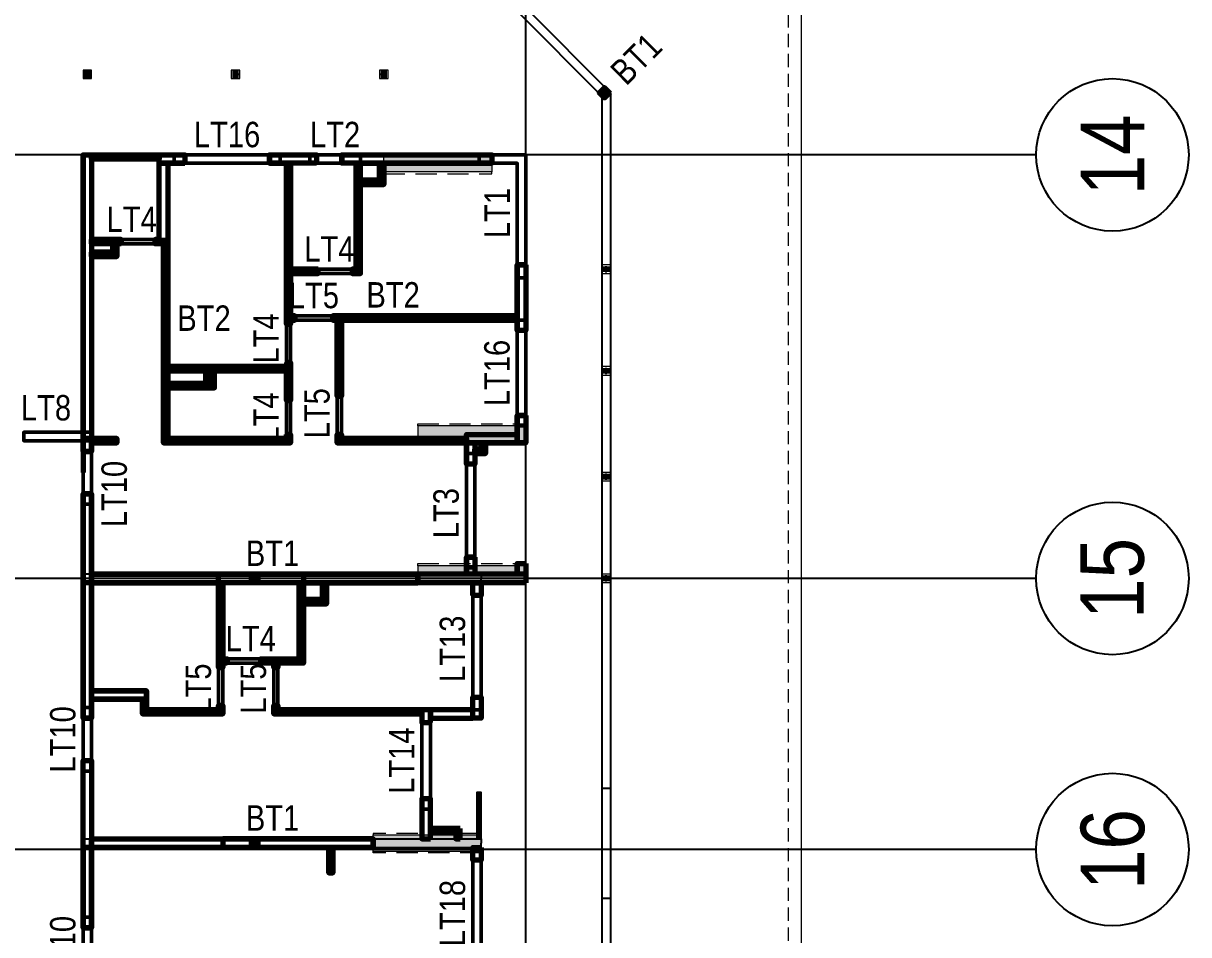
# Model space of a CAD drawing. Header units: millimetres. Extents: x -25197 to 555828, y -17247 to 174153.
# Drawn here: x 481025 to 508539, y 30440 to 51956 of the extents above; entities that cross this region are included whole.
import ezdxf
from ezdxf.enums import TextEntityAlignment as Align

# ---------------------------------------------------------------- set-up
doc = ezdxf.new("R2010")
doc.units = ezdxf.units.MM
doc.header["$LTSCALE"] = 250
for name, pattern in [('CHG_XX_Cot_Tang 1$0$CENTER', [20.2, 12.7, -2.5, 2.5, -2.5]), ('CHG_XX_Cot_Tang 1$0$CENTER2', [28.575, 19.05, -3.175, 3.175, -3.175]), ('CHG_XX_Cot_Tang 1$0$HIDDEN', [0.375, 0.25, -0.125]), ('CHG_XX_Cot_Tang 1$0$MB_Luoi truc$0$HTT Hidden 21', [3, 2, -1]), ('CHG_XX_Luoi truc$0$MB_Luoi truc$0$Center101', [13, 10, -1, 1, -1]), ('MB Can ho 1.5PN$0$HIDDEN', [0.375, 0.25, -0.125])]:
    doc.linetypes.add(name, pattern=pattern)
for name, color, linetype in [("CHG_XX_Cot_Tang 1$0$'S_Concrete_Center_1", 8, 'CHG_XX_Cot_Tang 1$0$CENTER2'), ("CHG_XX_Cot_Tang 1$0$'S_Steel_ Bold", 8, 'Continuous'), ('CHG_XX_Cot_Tang 1$0$Vach VH3', 3, 'Continuous'), ('CHG_XX_Luoi truc$0$Grid', 34, 'Continuous'), ('CHG_XX_Luoi truc$0$Grid Line', 8, 'CHG_XX_Luoi truc$0$MB_Luoi truc$0$Center101'), ('MB Can ho 1.5PN$0$Brick Wall', 4, 'Continuous'), ('MB Can ho 1PN$0$Brick Wall', 4, 'Continuous'), ('mb_unitmix twc 1-20$0$Brick Wall', 4, 'Continuous'), ('TEXT', 21, 'Continuous')]:
    doc.layers.add(name, color=color, linetype=linetype)
for name, color, linetype, lineweight in [("CHG_XX_Cot_Tang 1$0$'S_Steel_Cont_2 Normal", 2, 'Continuous', 25), ("CHG_XX_Cot_Tang 1$0$'S_Steel_Cont_2 Normal_Plate", 150, 'Continuous', 15), ('CHG_XX_Cot_Tang 1$0$Cot thep', 51, 'Continuous', 15), ('CHG_XX_Cot_Tang 1$0$Net thay Tuong', 3, 'Continuous', 20), ('CHG_XX_Cot_Tang 1$0$NS-Pier', 150, 'Continuous', 9), ('CHG_XX_Cot_Tang 1$0$NS-Pier @ 1 VP1', 150, 'Continuous', 9), ('CHG_XX_Cot_Tang 1$0$NS-Pier @ 1 VP2', 150, 'Continuous', 9), ('CHG_XX_Cot_Tang 1$0$NS-Pier @ 1 VP3', 150, 'Continuous', 9), ('CHG_XX_Cot_Tang 1$0$NS-Pier @ 1 VPModel', 150, 'Continuous', 9), ('CHG_XX_Cot_Tang 1$0$NS-Pier @ 100', 150, 'Continuous', 9), ('CHG_XX_Cot_Tang 1$0$NS-Pier @ 150', 150, 'Continuous', 9), ('CHG_XX_Cot_Tang 1$0$NS-Pier @ 200', 150, 'Continuous', 9), ('CHG_XX_Cot_Tang 1$0$NS-Pier @ 350', 150, 'Continuous', 9), ('CTHEP', 2, 'Continuous', 50), ('MB Can ho 1.5PN$0$Wall Line', 4, 'Continuous', 70), ('MB Can ho 1PN$0$Wall Line', 4, 'Continuous', 70), ('mb can ho 3pn_101m2_type 2$0$Wall Line', 4, 'Continuous', 70), ('mb tang 1 TWC$0$Wall Line', 4, 'Continuous', 70), ('mb_unitmix twc 1-20$0$Wall Line', 4, 'Continuous', 70), ('Net cat Tuong', 4, 'Continuous', 9)]:
    doc.layers.add(name, color=color, linetype=linetype, lineweight=lineweight)
doc.styles.add('CHG_XX_Luoi truc$0$MB_Luoi truc$0$Grid A-F$0$VNI-HelveCB', font='VHELVCB_0.TTF')
doc.styles.add('TTP-HelCon', font='VHELVCN_0.TTF')

# ---------------------------------------------------------------- blocks, each defined once
blk = doc.blocks.new('*U2169')
at = {"layer": 'CHG_XX_Luoi truc$0$Grid Line'}
blk.add_line((0, 0), (0, 608), dxfattribs=at)
at = {"layer": 'CHG_XX_Luoi truc$0$Grid', "lineweight": -2, "style": 'CHG_XX_Luoi truc$0$MB_Luoi truc$0$Grid A-F$0$VNI-HelveCB'}
for tag, p in [('GRIDSUB', (0, 617)), ('GRID', (0, -9))]:
    blk.add_attdef(tag, text='', height=5, dxfattribs=at).set_placement(p, align=Align.MIDDLE)
blk = doc.blocks.new('*U2171')
at = {"layer": 'CHG_XX_Luoi truc$0$Grid', "lineweight": -2}
blk.add_line((0, -3), (0, 0), dxfattribs=at)
blk.add_circle((0, -9), 6, dxfattribs=at)
at = {"layer": 'CHG_XX_Luoi truc$0$Grid Line'}
blk.add_line((0, 0), (0, 438), dxfattribs=at)
at = {"layer": 'CHG_XX_Luoi truc$0$Grid', "lineweight": -2, "style": 'CHG_XX_Luoi truc$0$MB_Luoi truc$0$Grid A-F$0$VNI-HelveCB'}
for tag, p in [('GRIDSUB', (0, 447)), ('GRID', (0, -9))]:
    blk.add_attdef(tag, text='', height=5, dxfattribs=at).set_placement(p, align=Align.MIDDLE)
blk = doc.blocks.new('CHG_XX_Luoi truc')
at = {"layer": 'CHG_XX_Luoi truc$0$Grid', "xscale": 300, "yscale": 300, "zscale": 300}
blk.add_blockref('*U2169', (99550, -12747), dxfattribs=at)
at = {"layer": 'CHG_XX_Luoi truc$0$Grid'}
ref = blk.add_blockref('*U2171', (110703, 48850), dxfattribs=dict(at, xscale=300.0000000000013, yscale=300.0000000000013, zscale=300.0000000000013, rotation=90))
ref.add_attrib('GRID', '14', dxfattribs={"lineweight": -2, "height": 1500, "rotation": 90, "style": 'CHG_XX_Luoi truc$0$MB_Luoi truc$0$Grid A-F$0$VNI-HelveCB'}).set_placement((113403, 48850), align=Align.MIDDLE)
ref = blk.add_blockref('*U2171', (110703, 38850), dxfattribs=dict(at, xscale=300.0000000000013, yscale=300.0000000000013, zscale=300.0000000000013, rotation=90))
ref.add_attrib('GRID', '15', dxfattribs={"lineweight": -2, "height": 1500, "rotation": 90, "style": 'CHG_XX_Luoi truc$0$MB_Luoi truc$0$Grid A-F$0$VNI-HelveCB'}).set_placement((113403, 38850), align=Align.MIDDLE)
ref = blk.add_blockref('*U2171', (110703, 32450), dxfattribs=dict(at, xscale=300.0000000000013, yscale=300.0000000000013, zscale=300.0000000000013, rotation=90))
ref.add_attrib('GRID', '16', dxfattribs={"lineweight": -2, "height": 1500, "rotation": 90, "style": 'CHG_XX_Luoi truc$0$MB_Luoi truc$0$Grid A-F$0$VNI-HelveCB'}).set_placement((113403, 32450), align=Align.MIDDLE)
blk = doc.blocks.new('*U2323')
at = {"layer": 'CHG_XX_Cot_Tang 1$0$NS-Pier @ 1 VP1'}
h = blk.add_hatch(color=256, dxfattribs=at)
h.dxf.hatch_style = 1
h.paths.add_polyline_path([(400, 0), (0, 0), (0, -2550), (400, -2550)])
at = {"layer": 'CHG_XX_Cot_Tang 1$0$NS-Pier @ 1 VP2'}
h = blk.add_hatch(color=256, dxfattribs=at)
h.dxf.hatch_style = 1
h.paths.add_polyline_path([(400, 0), (0, 0), (0, -2550), (400, -2550)])
at = {"layer": 'CHG_XX_Cot_Tang 1$0$NS-Pier @ 1 VP3'}
h = blk.add_hatch(color=256, dxfattribs=at)
h.dxf.hatch_style = 1
h.paths.add_polyline_path([(400, 0), (0, 0), (0, -2550), (400, -2550)])
at = {"layer": 'CHG_XX_Cot_Tang 1$0$NS-Pier @ 1 VPModel'}
h = blk.add_hatch(color=256, dxfattribs=at)
h.dxf.hatch_style = 1
h.paths.add_polyline_path([(400, 0), (0, 0), (0, -2550), (400, -2550)])
at = {"layer": 'CHG_XX_Cot_Tang 1$0$NS-Pier @ 100'}
h = blk.add_hatch(color=256, dxfattribs=at)
h.dxf.hatch_style = 1
h.paths.add_polyline_path([(400, 0), (0, 0), (0, -2550), (400, -2550)])
at = {"layer": 'CHG_XX_Cot_Tang 1$0$NS-Pier @ 150'}
h = blk.add_hatch(color=256, dxfattribs=at)
h.dxf.hatch_style = 1
h.paths.add_polyline_path([(400, 0), (0, 0), (0, -2550), (400, -2550)])
at = {"layer": 'CHG_XX_Cot_Tang 1$0$NS-Pier @ 200'}
h = blk.add_hatch(color=256, dxfattribs=at)
h.dxf.hatch_style = 1
h.paths.add_polyline_path([(400, 0), (0, 0), (0, -2550), (400, -2550)])
at = {"layer": 'CHG_XX_Cot_Tang 1$0$NS-Pier @ 350'}
h = blk.add_hatch(color=256, dxfattribs=at)
h.dxf.hatch_style = 1
h.paths.add_polyline_path([(400, 0), (0, 0), (0, -2550), (400, -2550)])
blk = doc.blocks.new('CHG_XX_Cot_Tang 1$0$Block A_C450x2250')
at = {"layer": 'CHG_XX_Cot_Tang 1$0$NS-Pier', "color": 9, "linetype": 'CHG_XX_Cot_Tang 1$0$MB_Luoi truc$0$HTT Hidden 21'}
blk.add_lwpolyline([(0, 0), (-50, 0), (-50, -2550), (0, -2550)], dxfattribs=at)
at = {"layer": 'CHG_XX_Cot_Tang 1$0$NS-Pier'}
blk.add_lwpolyline([(400, -2550), (0, -2550), (0, 0), (400, 0)], close=True, dxfattribs=at)
blk.add_blockref('*U2323', (0, 0), dxfattribs=at)
blk = doc.blocks.new('*U2301')
at = {"layer": "CHG_XX_Cot_Tang 1$0$'S_Steel_ Bold", "linetype": 'CHG_XX_Cot_Tang 1$0$CENTER', "ltscale": 0.05}
for p, q in [((-13, 0), (13, 0)), ((0, 13), (0, -13))]:
    blk.add_line(p, q, dxfattribs=at)
at = {"layer": "CHG_XX_Cot_Tang 1$0$'S_Steel_ Bold", "color": 1}
blk.add_circle((0, 0), 7, dxfattribs=at)
blk = doc.blocks.new('CHG_XX_Cot_Tang 1$0$A$C42BB3C5E')
at = {"color": 8, "linetype": 'CHG_XX_Cot_Tang 1$0$MB_Luoi truc$0$HTT Hidden 21'}
blk.add_lwpolyline([(-75, -113), (125, -113), (125, 87), (-75, 87)], close=True, dxfattribs=at)
at = {"layer": "CHG_XX_Cot_Tang 1$0$'S_Concrete_Center_1"}
for p, q in [((25, 63), (25, -88)), ((125, -13), (-83, -13))]:
    blk.add_line(p, q, dxfattribs=at)
at = {"layer": "CHG_XX_Cot_Tang 1$0$'S_Steel_Cont_2 Normal"}
blk.add_lwpolyline([(-37, -15, 0.414214), (-43, -21), (-43, -50), (-50, -50), (-50, 25), (-43, 25), (-43, -4, 0.414214), (-37, -10), (87, -10, 0.414214), (93, -4), (93, 25), (100, 25), (100, -50), (93, -50), (93, -21, 0.414214), (87, -15)], format="xyb", close=True, dxfattribs=at)
at = {"layer": "CHG_XX_Cot_Tang 1$0$'S_Steel_Cont_2 Normal_Plate"}
blk.add_lwpolyline([(115, 45), (115, -70), (-65, -70), (-65, 45)], close=True, dxfattribs=at)
at = {"layer": "CHG_XX_Cot_Tang 1$0$'S_Steel_ Bold"}
for p in [(-10, 20), (60, 20)]:
    blk.add_blockref('*U2301', p, dxfattribs=at)
at = {"layer": "CHG_XX_Cot_Tang 1$0$'S_Steel_ Bold", "xscale": -1, "rotation": 180}
for p in [(-10, -45), (60, -45)]:
    blk.add_blockref('*U2301', p, dxfattribs=at)
blk = doc.blocks.new('CHG_XX_Cot_Tang 1$0$net pergola')
at = {"layer": 'CHG_XX_Cot_Tang 1$0$Net thay Tuong'}
for p, rotation in [((54795, -725), 270), ((58294, -725), 270), ((61794, -725), 270), ((67057, -5362), 180), ((67057, -7762), 180), ((67057, -10262), 180), ((67057, -12662), 180)]:
    blk.add_blockref('CHG_XX_Cot_Tang 1$0$A$C42BB3C5E', p, dxfattribs=dict(at, rotation=rotation))
blk = doc.blocks.new('*U2324')
at = {"layer": 'CHG_XX_Cot_Tang 1$0$NS-Pier @ 1 VP1'}
h = blk.add_hatch(color=256, dxfattribs=at)
h.dxf.hatch_style = 1
h.paths.add_polyline_path([(200, 0), (-200, 0), (-200, -2550), (200, -2550)])
at = {"layer": 'CHG_XX_Cot_Tang 1$0$NS-Pier @ 1 VP2'}
h = blk.add_hatch(color=256, dxfattribs=at)
h.dxf.hatch_style = 1
h.paths.add_polyline_path([(200, 0), (-200, 0), (-200, -2550), (200, -2550)])
at = {"layer": 'CHG_XX_Cot_Tang 1$0$NS-Pier @ 1 VP3'}
h = blk.add_hatch(color=256, dxfattribs=at)
h.dxf.hatch_style = 1
h.paths.add_polyline_path([(200, 0), (-200, 0), (-200, -2550), (200, -2550)])
at = {"layer": 'CHG_XX_Cot_Tang 1$0$NS-Pier @ 1 VPModel'}
h = blk.add_hatch(color=256, dxfattribs=at)
h.dxf.hatch_style = 1
h.paths.add_polyline_path([(200, 0), (-200, 0), (-200, -2550), (200, -2550)])
at = {"layer": 'CHG_XX_Cot_Tang 1$0$NS-Pier @ 100'}
h = blk.add_hatch(color=256, dxfattribs=at)
h.dxf.hatch_style = 1
h.paths.add_polyline_path([(200, 0), (-200, 0), (-200, -2550), (200, -2550)])
at = {"layer": 'CHG_XX_Cot_Tang 1$0$NS-Pier @ 150'}
h = blk.add_hatch(color=256, dxfattribs=at)
h.dxf.hatch_style = 1
h.paths.add_polyline_path([(200, 0), (-200, 0), (-200, -2550), (200, -2550)])
at = {"layer": 'CHG_XX_Cot_Tang 1$0$NS-Pier @ 200'}
h = blk.add_hatch(color=256, dxfattribs=at)
h.dxf.hatch_style = 1
h.paths.add_polyline_path([(200, 0), (-200, 0), (-200, -2550), (200, -2550)])
at = {"layer": 'CHG_XX_Cot_Tang 1$0$NS-Pier @ 350'}
h = blk.add_hatch(color=256, dxfattribs=at)
h.dxf.hatch_style = 1
h.paths.add_polyline_path([(200, 0), (-200, 0), (-200, -2550), (200, -2550)])
blk = doc.blocks.new('CHG_XX_Cot_Tang 1$0$400x2250_cen')
at = {"layer": 'CHG_XX_Cot_Tang 1$0$NS-Pier', "color": 9, "linetype": 'CHG_XX_Cot_Tang 1$0$MB_Luoi truc$0$HTT Hidden 21'}
for points in [[(-200, 0), (-225, 0), (-225, -2550), (-200, -2550)], [(200, 0), (225, 0), (225, -2550), (200, -2550)]]:
    blk.add_lwpolyline(points, dxfattribs=at)
at = {"layer": 'CHG_XX_Cot_Tang 1$0$NS-Pier'}
blk.add_lwpolyline([(200, -2550), (-200, -2550), (-200, 0), (200, 0)], close=True, dxfattribs=at)
blk.add_blockref('*U2324', (0, 0), dxfattribs=at)
blk = doc.blocks.new('CHG_XX_Cot_Tang 1')
at = {"layer": 'CHG_XX_Cot_Tang 1$0$NS-Pier', "linetype": 'Continuous', "ltscale": 5}
blk.add_lwpolyline([(-300, 85450), (-10900, 85450), (-10900, 163400), (99639.2, 163400), (106050, 158254.3), (106050, -6022), (103575.5, -9000), (32350, -9000), (32350, 84050), (-300, 84050)], close=True, dxfattribs=at)
at = {"layer": 'CHG_XX_Cot_Tang 1$0$NS-Pier', "linetype": 'CHG_XX_Cot_Tang 1$0$HIDDEN', "ltscale": 5}
blk.add_lwpolyline([(32650, 84350), (0, 84350), (0, 85750), (-10600, 85750), (-10600, 163100), (99533.7, 163100), (105750, 158110.4), (105750, -5913.6), (103434.7, -8700), (32650, -8700), (32650, 84350), (32650, -8700), (103404.7, -8700)], dxfattribs=at)
at = {"layer": 'CHG_XX_Cot_Tang 1$0$Vach VH3'}
for p, q in [((99550, 52323.2), (101550, 50315.8)), ((99350, 52240.6), (101350, 50233.2)), ((101350, 50233.2), (101350, -1800)), ((101550, 50315.8), (101550, -2000)), ((101350, 33900), (101550, 33900)), ((101350, 31300), (101550, 31300))]:
    blk.add_line(p, q, dxfattribs=at)
at = {"layer": 'CHG_XX_Cot_Tang 1$0$Cot thep'}
blk.add_blockref('CHG_XX_Cot_Tang 1$0$net pergola', (34418.2, 51500), dxfattribs=at)
at = {"layer": 'CHG_XX_Cot_Tang 1$0$NS-Pier'}
blk.add_blockref('CHG_XX_Luoi truc', (0, 0), dxfattribs=at)
at = {"layer": 'CHG_XX_Cot_Tang 1$0$NS-Pier', "rotation": 90.00000000000001}
blk.add_blockref('CHG_XX_Cot_Tang 1$0$Block A_C450x2250', (96200, 48450), dxfattribs=at)
at = {"layer": 'CHG_XX_Cot_Tang 1$0$NS-Pier', "xscale": -1, "rotation": 90}
for p in [(97000, 42450), (97000, 39150)]:
    blk.add_blockref('CHG_XX_Cot_Tang 1$0$Block A_C450x2250', p, dxfattribs=at)
at = {"layer": 'CHG_XX_Cot_Tang 1$0$NS-Pier', "color": 8, "linetype": 'CHG_XX_Cot_Tang 1$0$MB_Luoi truc$0$HTT Hidden 21', "rotation": 270}
blk.add_blockref('CHG_XX_Cot_Tang 1$0$400x2250_cen', (98500, 32600), dxfattribs=at)
blk = doc.blocks.new('*U1855')
at = {"layer": 'MB Can ho 1PN$0$Wall Line'}
blk.add_lwpolyline([(300, 0), (0, 0), (0, -200), (300, -200)], close=True, dxfattribs=at)
blk = doc.blocks.new('*U1852')
at = {"layer": 'MB Can ho 1PN$0$Wall Line'}
blk.add_lwpolyline([(-600, 0), (0, 0), (0, 100), (-600, 100)], close=True, dxfattribs=at)
blk = doc.blocks.new('*U1927')
at = {"color": 9}
blk.add_lwpolyline([(0, 50), (1100, 50), (1100, -50), (0, -50)], close=True, dxfattribs=at)
blk.add_lwpolyline([(0, 50), (1100, 50), (1100, -30), (0, -30)], close=True)
at = {"color": 151}
blk.add_lwpolyline([(1100, 10), (0, 10), (0, 50), (1100, 50)], close=True, dxfattribs=at)
at = {"color": 2}
for points in [[(0, 10), (40, 10), (40, -30), (0, -30)], [(1060, 10), (1100, 10), (1100, -30), (1060, -30)]]:
    blk.add_lwpolyline(points, close=True, dxfattribs=at)
at = {"color": 250, "linetype": 'MB Can ho 1.5PN$0$HIDDEN'}
for points in [[(0, 10), (40, -30)], [(0, -30), (40, 10)], [(1060, 10), (1100, -30)], [(1060, -30), (1100, 10)]]:
    blk.add_lwpolyline(points, dxfattribs=at)
blk = doc.blocks.new('*U1871')
at = {"layer": 'MB Can ho 1.5PN$0$Wall Line'}
blk.add_lwpolyline([(0, 500), (0, 0), (100, 0), (100, 500)], close=True, dxfattribs=at)
blk = doc.blocks.new('*U1870')
at = {"layer": 'MB Can ho 1.5PN$0$Wall Line'}
blk.add_lwpolyline([(450, 0), (0, 0), (0, -100), (450, -100)], close=True, dxfattribs=at)
blk = doc.blocks.new('*U1868')
at = {"layer": 'MB Can ho 1.5PN$0$Wall Line'}
blk.add_lwpolyline([(0, 2000), (0, 0), (100, 0), (100, 2000)], close=True, dxfattribs=at)
blk = doc.blocks.new('*U1864')
at = {"layer": 'MB Can ho 1.5PN$0$Wall Line'}
blk.add_lwpolyline([(0, 200), (0, 0), (100, 0), (100, 200)], close=True, dxfattribs=at)
blk = doc.blocks.new('*U1865')
at = {"layer": 'MB Can ho 1.5PN$0$Wall Line'}
blk.add_lwpolyline([(0, 1900), (0, 0), (100, 0), (100, 1900)], close=True, dxfattribs=at)
blk = doc.blocks.new('*U1863')
at = {"layer": 'MB Can ho 1.5PN$0$Wall Line'}
blk.add_lwpolyline([(0, 100), (0, 0), (100, 0), (100, 100)], close=True, dxfattribs=at)
blk = doc.blocks.new('*U1869')
at = {"layer": 'MB Can ho 1.5PN$0$Wall Line'}
blk.add_lwpolyline([(0, 300), (0, 0), (200, 0), (200, 300)], close=True, dxfattribs=at)
blk = doc.blocks.new('*U1557')
at = {"layer": 'MB Can ho 1.5PN$0$Wall Line'}
blk.add_lwpolyline([(0, 500), (0, 0), (200, 0), (200, 500)], close=True, dxfattribs=at)
blk = doc.blocks.new('*U1858')
at = {"layer": 'MB Can ho 1.5PN$0$Wall Line'}
blk.add_lwpolyline([(1700, 0), (0, 0), (0, -100), (1700, -100)], close=True, dxfattribs=at)
blk = doc.blocks.new('*U1859')
at = {"layer": 'MB Can ho 1.5PN$0$Wall Line'}
blk.add_lwpolyline([(0, 350), (0, 0), (100, 0), (100, 350)], close=True, dxfattribs=at)
blk = doc.blocks.new('*U1860')
at = {"layer": 'MB Can ho 1.5PN$0$Wall Line'}
blk.add_lwpolyline([(1300, 0), (0, 0), (0, -200), (1300, -200)], close=True, dxfattribs=at)
blk = doc.blocks.new('*U1867')
at = {"layer": 'MB Can ho 1.5PN$0$Wall Line'}
blk.add_lwpolyline([(100, 0), (0, 0), (0, -100), (100, -100)], close=True, dxfattribs=at)
blk = doc.blocks.new('*U1866')
at = {"layer": 'MB Can ho 1.5PN$0$Wall Line'}
blk.add_lwpolyline([(900, 0), (0, 0), (0, -100), (900, -100)], close=True, dxfattribs=at)
blk = doc.blocks.new('*U1857')
at = {"layer": 'MB Can ho 1.5PN$0$Wall Line'}
blk.add_lwpolyline([(3400, 0), (0, 0), (0, -100), (3400, -100)], close=True, dxfattribs=at)
blk = doc.blocks.new('*U1861')
at = {"layer": 'MB Can ho 1.5PN$0$Wall Line'}
blk.add_lwpolyline([(0, 150), (0, 0), (100, 0), (100, 150)], close=True, dxfattribs=at)
blk = doc.blocks.new('*U1862')
at = {"layer": 'MB Can ho 1.5PN$0$Wall Line'}
blk.add_lwpolyline([(700, 0), (0, 0), (0, -100), (700, -100)], close=True, dxfattribs=at)
blk = doc.blocks.new('*U1556')
at = {"layer": 'MB Can ho 1.5PN$0$Wall Line'}
blk.add_lwpolyline([(1000, 0), (0, 0), (0, -200), (1000, -200)], close=True, dxfattribs=at)
blk = doc.blocks.new('*U1558')
at = {"layer": 'MB Can ho 1.5PN$0$Wall Line'}
blk.add_lwpolyline([(0, 950), (0, 0), (200, 0), (200, 950)], close=True, dxfattribs=at)
blk = doc.blocks.new('*U1523')
at = {"color": 9}
blk.add_lwpolyline([(0, 50), (1600, 50), (1600, -50), (0, -50)], close=True, dxfattribs=at)
blk.add_lwpolyline([(0, 50), (1600, 50), (1600, -30), (0, -30)], close=True)
blk = doc.blocks.new('*U1726')
at = {"layer": 'mb can ho 3pn_101m2_type 2$0$Wall Line'}
blk.add_lwpolyline([(-600, 0), (0, 0), (0, 100), (-600, 100)], close=True, dxfattribs=at)
blk = doc.blocks.new('*U1727')
at = {"layer": 'mb can ho 3pn_101m2_type 2$0$Wall Line'}
blk.add_lwpolyline([(-500, 0), (0, 0), (0, 100), (-500, 100)], close=True, dxfattribs=at)
blk = doc.blocks.new('*U1740')
at = {"layer": 'mb can ho 3pn_101m2_type 2$0$Wall Line'}
blk.add_lwpolyline([(-700, 0), (0, 0), (0, 100), (-700, 100)], close=True, dxfattribs=at)
blk = doc.blocks.new('*U1717')
at = {"layer": 'mb can ho 3pn_101m2_type 2$0$Wall Line'}
blk.add_lwpolyline([(-100, 0), (0, 0), (0, 100), (-100, 100)], close=True, dxfattribs=at)
blk = doc.blocks.new('*U1735')
at = {"layer": 'mb can ho 3pn_101m2_type 2$0$Wall Line'}
blk.add_lwpolyline([(-3050, 0), (0, 0), (0, 100), (-3050, 100)], close=True, dxfattribs=at)
blk = doc.blocks.new('*U1734')
at = {"layer": 'mb can ho 3pn_101m2_type 2$0$Wall Line'}
blk.add_lwpolyline([(-4350, 0), (0, 0), (0, 100), (-4350, 100)], close=True, dxfattribs=at)
blk = doc.blocks.new('*U1719')
at = {"layer": 'mb can ho 3pn_101m2_type 2$0$Wall Line'}
blk.add_lwpolyline([(-450, 0), (0, 0), (0, 100), (-450, 100)], close=True, dxfattribs=at)
blk = doc.blocks.new('*U1739')
at = {"layer": 'mb can ho 3pn_101m2_type 2$0$Wall Line'}
blk.add_lwpolyline([(-600, 0), (0, 0), (0, 200), (-600, 200)], close=True, dxfattribs=at)
blk = doc.blocks.new('*U1939')
at = {"layer": 'mb can ho 3pn_101m2_type 2$0$Wall Line'}
blk.add_lwpolyline([(-1110, 0), (0, 0), (0, 200), (-1110, 200)], close=True, dxfattribs=at)
blk = doc.blocks.new('*U1940')
at = {"layer": 'mb can ho 3pn_101m2_type 2$0$Wall Line'}
blk.add_lwpolyline([(-3540, 0), (0, 0), (0, 200), (-3540, 200)], close=True, dxfattribs=at)
blk = doc.blocks.new('*U1722')
at = {"layer": 'mb can ho 3pn_101m2_type 2$0$Wall Line'}
blk.add_lwpolyline([(-1200, 0), (0, 0), (0, 200), (-1200, 200)], close=True, dxfattribs=at)
blk = doc.blocks.new('*U1723')
at = {"layer": 'mb can ho 3pn_101m2_type 2$0$Wall Line'}
blk.add_lwpolyline([(0, 1900), (0, 0), (200, 0), (200, 1900)], close=True, dxfattribs=at)
blk = doc.blocks.new('*U1724')
at = {"layer": 'mb can ho 3pn_101m2_type 2$0$Wall Line'}
blk.add_lwpolyline([(0, 1550), (0, 0), (200, 0), (200, 1550)], close=True, dxfattribs=at)
blk = doc.blocks.new('*U1725')
at = {"layer": 'mb can ho 3pn_101m2_type 2$0$Wall Line'}
blk.add_lwpolyline([(0, 650), (0, 0), (200, 0), (200, 650)], close=True, dxfattribs=at)
blk = doc.blocks.new('*U1736')
at = {"layer": 'mb can ho 3pn_101m2_type 2$0$Wall Line'}
blk.add_lwpolyline([(0, 250), (0, 0), (200, 0), (200, 250)], close=True, dxfattribs=at)
blk = doc.blocks.new('*U1737')
at = {"layer": 'mb can ho 3pn_101m2_type 2$0$Wall Line'}
blk.add_lwpolyline([(0, 400), (0, 0), (200, 0), (200, 400)], close=True, dxfattribs=at)
blk = doc.blocks.new('*U1738')
at = {"layer": 'mb can ho 3pn_101m2_type 2$0$Wall Line'}
blk.add_lwpolyline([(0, 500), (0, 0), (200, 0), (200, 500)], close=True, dxfattribs=at)
blk = doc.blocks.new('*U1728')
at = {"layer": 'mb can ho 3pn_101m2_type 2$0$Wall Line'}
blk.add_lwpolyline([(0, 300), (0, 0), (100, 0), (100, 300)], close=True, dxfattribs=at)
blk = doc.blocks.new('*U1948')
at = {"layer": 'mb can ho 3pn_101m2_type 2$0$Wall Line'}
blk.add_lwpolyline([(0, 2900), (0, 0), (100, 0), (100, 2900)], close=True, dxfattribs=at)
blk = doc.blocks.new('*U1716')
at = {"layer": 'mb can ho 3pn_101m2_type 2$0$Wall Line'}
blk.add_lwpolyline([(0, 3800), (0, 0), (100, 0), (100, 3800)], close=True, dxfattribs=at)
blk = doc.blocks.new('*U1732')
at = {"layer": 'mb can ho 3pn_101m2_type 2$0$Wall Line'}
blk.add_lwpolyline([(0, 1800), (0, 0), (100, 0), (100, 1800)], close=True, dxfattribs=at)
blk = doc.blocks.new('*U1733')
at = {"layer": 'mb can ho 3pn_101m2_type 2$0$Wall Line'}
blk.add_lwpolyline([(0, 100), (0, 0), (100, 0), (100, 100)], close=True, dxfattribs=at)
blk = doc.blocks.new('*U1720')
at = {"layer": 'mb can ho 3pn_101m2_type 2$0$Wall Line'}
blk.add_lwpolyline([(0, 500), (0, 0), (100, 0), (100, 500)], close=True, dxfattribs=at)
blk = doc.blocks.new('*U1729')
at = {"layer": 'mb can ho 3pn_101m2_type 2$0$Wall Line'}
blk.add_lwpolyline([(0, 4700), (0, 0), (100, 0), (100, 4700)], close=True, dxfattribs=at)
blk = doc.blocks.new('*U1730')
at = {"layer": 'mb can ho 3pn_101m2_type 2$0$Wall Line'}
blk.add_lwpolyline([(-2800, 0), (0, 0), (0, 100), (-2800, 100)], close=True, dxfattribs=at)
blk = doc.blocks.new('*U1952')
at = {"layer": 'mb can ho 3pn_101m2_type 2$0$Wall Line'}
blk.add_lwpolyline([(-1000, 0), (0, 0), (0, 100), (-1000, 100)], close=True, dxfattribs=at)
blk = doc.blocks.new('*U1731')
at = {"layer": 'mb can ho 3pn_101m2_type 2$0$Wall Line'}
blk.add_lwpolyline([(0, 400), (0, 0), (100, 0), (100, 400)], close=True, dxfattribs=at)
blk = doc.blocks.new('*U1714')
at = {"layer": 'mb can ho 3pn_101m2_type 2$0$Wall Line'}
blk.add_lwpolyline([(0, 200), (0, 0), (100, 0), (100, 200)], close=True, dxfattribs=at)
blk = doc.blocks.new('*U1715')
at = {"layer": 'mb can ho 3pn_101m2_type 2$0$Wall Line'}
blk.add_lwpolyline([(0, 900), (0, 0), (100, 0), (100, 900)], close=True, dxfattribs=at)
blk = doc.blocks.new('*U1951')
at = {"layer": 'mb can ho 3pn_101m2_type 2$0$Wall Line'}
blk.add_lwpolyline([(0, 1200), (0, 0), (100, 0), (100, 1200)], close=True, dxfattribs=at)
blk = doc.blocks.new('*U1718')
at = {"layer": 'mb can ho 3pn_101m2_type 2$0$Wall Line'}
blk.add_lwpolyline([(-650, 0), (0, 0), (0, 100), (-650, 100)], close=True, dxfattribs=at)
blk = doc.blocks.new('*U1721')
at = {"layer": 'mb can ho 3pn_101m2_type 2$0$Wall Line'}
blk.add_lwpolyline([(0, 2600), (0, 0), (100, 0), (100, 2600)], close=True, dxfattribs=at)
blk = doc.blocks.new('*U1741')
at = {"layer": 'mb can ho 3pn_101m2_type 2$0$Wall Line'}
blk.add_lwpolyline([(-150, 0), (0, 0), (0, 100), (-150, 100)], close=True, dxfattribs=at)
blk = doc.blocks.new('*U1742')
at = {"layer": 'mb can ho 3pn_101m2_type 2$0$Wall Line'}
blk.add_lwpolyline([(0, -250), (0, 0), (-100, 0), (-100, -250)], close=True, dxfattribs=at)
blk = doc.blocks.new('*U1743')
at = {"layer": 'mb can ho 3pn_101m2_type 2$0$Wall Line'}
blk.add_lwpolyline([(0, 250), (0, 0), (100, 0), (100, 250)], close=True, dxfattribs=at)
blk = doc.blocks.new('*U1659')
at = {"layer": 'mb_unitmix twc 1-20$0$Wall Line'}
blk.add_lwpolyline([(-7000, 0), (0, 0), (0, 200), (-7000, 200)], close=True, dxfattribs=at)
blk = doc.blocks.new('*U1660')
at = {"layer": 'mb_unitmix twc 1-20$0$Wall Line'}
blk.add_lwpolyline([(-5300, 0), (0, 0), (0, 200), (-5300, 200)], close=True, dxfattribs=at)
blk = doc.blocks.new('*U1671')
at = {"layer": 'mb_unitmix twc 1-20$0$Wall Line'}
blk.add_lwpolyline([(-3950, 0), (0, 0), (0, 200), (-3950, 200)], close=True, dxfattribs=at)
blk = doc.blocks.new('*U1667')
at = {"layer": 'mb_unitmix twc 1-20$0$Wall Line'}
blk.add_lwpolyline([(0, -7700), (0, 0), (-200, 0), (-200, -7700)], close=True, dxfattribs=at)
blk = doc.blocks.new('*U1668')
at = {"layer": 'mb_unitmix twc 1-20$0$Wall Line'}
blk.add_lwpolyline([(0, -6650), (0, 0), (-200, 0), (-200, -6650)], close=True, dxfattribs=at)
blk = doc.blocks.new('*U2028')
at = {"layer": 'mb_unitmix twc 1-20$0$Wall Line'}
blk.add_lwpolyline([(-300, 0), (0, 0), (0, 200), (-300, 200)], close=True, dxfattribs=at)
blk = doc.blocks.new('*U2029')
at = {"layer": 'mb_unitmix twc 1-20$0$Wall Line'}
blk.add_lwpolyline([(0, -2700), (0, 0), (-200, 0), (-200, -2700)], close=True, dxfattribs=at)
blk = doc.blocks.new('*U2030')
at = {"layer": 'mb_unitmix twc 1-20$0$Wall Line'}
blk.add_lwpolyline([(0, -3000), (0, 0), (-200, 0), (-200, -3000)], close=True, dxfattribs=at)
blk = doc.blocks.new('*U1675')
at = {"layer": 'mb_unitmix twc 1-20$0$Wall Line'}
blk.add_lwpolyline([(-1900, 0), (0, 0), (0, 200), (-1900, 200)], close=True, dxfattribs=at)
blk = doc.blocks.new('*U2031')
at = {"layer": 'mb_unitmix twc 1-20$0$Wall Line'}
blk.add_lwpolyline([(0, -3550), (0, 0), (-200, 0), (-200, -3550)], close=True, dxfattribs=at)

msp = doc.modelspace()

# ---------------------------------------------------------------- linework, layer by layer
at = {"layer": 'CTHEP'}
for points in [[(494886.05606, 50315.80818), (494744.3733, 50174.64871), (494603.21383, 50316.33147), (494744.89659, 50457.49094)], [(487086.05606, 48649.99999), (484586.05606, 48649.99999), (484586.05606, 48849.99999), (487086.05606, 48849.99999)], [(488986.05608, 48650), (487786.05606, 48650), (487786.05606, 48850), (488986.05608, 48850)], [(484436.05604, 46750), (483136.05606, 46750), (483136.05606, 46850), (484436.05604, 46850)], [(488986.05606, 46049.99999), (487686.05608, 46049.99999), (487686.05608, 46149.99999), (488986.05606, 46149.99999)], [(487336.05606, 45049.99999), (487336.05606, 43750.00001), (487236.05606, 43750.00001), (487236.05606, 45049.99999)], [(488636.05606, 44949.99999), (487236.05608, 44949.99999), (487236.05608, 45049.99999), (488636.05606, 45049.99999)], [(490386.05606, 44950), (490186.05606, 44950), (490186.05606, 45050), (490386.05606, 45050)], [(492686.05606, 44950), (492886.05606, 44950), (492886.05606, 42450), (492686.05606, 42450)], [(484336.05606, 44300), (484436.05606, 44300), (484436.05606, 44500), (484336.05606, 44500)], [(487336.05606, 43349.99999), (487336.05606, 42050.00001), (487236.05606, 42050.00001), (487236.05606, 43349.99999)], [(488536.05606, 43449.99999), (488536.05606, 42050.00001), (488436.05606, 42050.00001), (488436.05606, 43449.99999)], [(482636.05606, 42300), (482636.05606, 42100), (481036.05606, 42100), (481036.05606, 42300)], [(482436.05606, 40599.99999), (482636.05606, 40599.99999), (482636.05606, 42099.99999), (482436.05606, 42099.99999)], [(491686.05606, 39099.99999), (491486.05606, 39099.99999), (491486.05606, 41800), (491686.05606, 41800)], [(486386.05606, 38749.99999), (486586.05606, 38749.99999), (486586.05606, 38949.99999), (486386.05606, 38949.99999)], [(491836.05605, 35749.99997), (491636.05605, 35749.99997), (491636.05602, 38749.99999), (491836.05602, 38749.99999)], [(486936.05604, 36849.99998), (485636.05606, 36849.99998), (485636.05606, 36949.99998), (486936.05604, 36949.99998)], [(485736.05606, 36949.99998), (485736.05606, 35650), (485636.05606, 35650), (485636.05606, 36949.99998)], [(487036.05605, 36949.99998), (487036.05605, 35650), (486936.05605, 35650), (486936.05605, 36949.99998)], [(482436.05606, 34299.99999), (482636.05606, 34299.99999), (482636.05606, 35799.99999), (482436.05606, 35799.99999)], [(490436.05607, 33399.99997), (490436.05607, 35749.99997), (490636.05609, 35749.99997), (490636.05609, 33399.99997)], [(486386.05606, 32500), (486586.05606, 32500), (486586.05606, 32700), (486386.05606, 32700)], [(482436.05606, 29350.00001), (482636.05606, 29350.00001), (482636.05606, 30850.00001), (482436.05606, 30850.00001)]]:
    msp.add_lwpolyline(points, close=True, dxfattribs=at)
msp.add_lwpolyline([(491786.05606, 48649.99999), (491786.05606, 48850), (492886.05606, 48849.99999), (492886.05606, 45949.99999), (492686.05603, 45949.99999), (492686.05603, 48649.99999), (491786.05606, 48649.99999)], dxfattribs=at)
at = {"layer": 'CTHEP', "elevation": 0.04943}
msp.add_lwpolyline([(491836.05606, 29499.99999), (491636.05606, 29499.99999), (491636.05606, 32399.99999), (491836.05606, 32399.99999)], close=True, dxfattribs=at)
at = {"layer": 'CTHEP'}
for points in [[(494744.89659, 50457.49094), (494603.21383, 50316.33147), (494886.05606, 50315.80818), (494744.3733, 50174.64871)], [(490386.05606, 45050), (490186.05606, 45050), (490386.05606, 44950), (490186.05606, 44950)], [(484336.05606, 44500), (484436.05606, 44500), (484336.05606, 44300), (484436.05606, 44300)], [(486386.05606, 38949.99999), (486586.05606, 38949.99999), (486386.05606, 38749.99999), (486586.05606, 38749.99999)], [(486386.05606, 32700), (486586.05606, 32700), (486386.05606, 32500), (486586.05606, 32500)]]:
    msp.add_solid(points, dxfattribs=at)
at = {"layer": 'MB Can ho 1.5PN$0$Brick Wall'}
for p, q in [((491836.05599, 38950), (482436.05606, 38949.99668)), ((482436.05606, 38949.99668), (482436.05606, 35550)), ((491836.05599, 38950), (491836.05602, 38850)), ((491836.05606, 38750), (491836.05602, 38850)), ((491836.05606, 38750), (482636.05606, 38749.99675)), ((482636.05606, 38749.99675), (482636.05606, 35550)), ((482436.05606, 35550), (482536.05606, 35550)), ((482636.05606, 35550), (482536.05606, 35550)), ((482436.05606, 34550), (482536.05606, 34550)), ((482436.05606, 34550), (482436.05606, 32500)), ((482636.05606, 34550), (482536.05606, 34550)), ((482636.05606, 34550), (482636.05606, 32700)), ((482436.05606, 32500), (491836.05606, 32500)), ((482636.05606, 32700), (491836.05606, 32700)), ((491836.05606, 32700), (491836.05606, 32600)), ((491836.05606, 32500), (491836.05606, 32600))]:
    msp.add_line(p, q, dxfattribs=at)
at = {"layer": 'MB Can ho 1PN$0$Brick Wall'}
for p, q in [((482436.05606, 30600.00001), (482436.05606, 32700.00001)), ((482436.05606, 32700.00001), (491836.05606, 32700.00001)), ((482636.05606, 30600.00001), (482636.05606, 32500.00001)), ((482636.05606, 32500.00001), (491836.05606, 32500.00001)), ((491836.05606, 32700.00001), (491836.05606, 32600.00001)), ((491836.05606, 32500.00001), (491836.05606, 32600.00001)), ((482436.05606, 30600.00001), (482536.05606, 30600.00001)), ((482636.05606, 30600.00001), (482536.05606, 30600.00001))]:
    msp.add_line(p, q, dxfattribs=at)
at = {"layer": 'mb can ho 3pn_101m2_type 2$0$Wall Line'}
for p, q in [((482436.05606, 48850), (482436.05606, 41850)), ((482436.05606, 48850), (482636.05606, 48850)), ((482636.05606, 48850), (482636.05606, 46850.00001)), ((484236.05606, 46850.00001), (484236.05606, 48850)), ((484236.05606, 48850), (484836.05606, 48850)), ((484836.05606, 48850), (484836.05606, 48650)), ((486836.05606, 48850), (487946.05606, 48850)), ((486836.05606, 48850), (486836.05606, 48650)), ((487946.05606, 48850), (487946.05606, 48650)), ((488546.05606, 48850), (492086.05606, 48850)), ((488546.05606, 48850), (488546.05606, 48650)), ((492086.05606, 48850), (492086.05606, 48653)), ((484436.05606, 48650), (484436.05606, 42150.00001)), ((484436.05606, 48650), (484836.05606, 48650)), ((486836.05606, 48650), (487236.05606, 48650)), ((487236.05606, 48650), (487236.05606, 44850.00001)), ((487336.05606, 48650), (487336.05606, 47850)), ((488886.05606, 46150.00001), (488886.05606, 48650)), ((488936.05606, 48650), (492083.05606, 48650)), ((492686.05606, 48650), (492686.05606, 48650.00001)), ((489436.05606, 48250), (489136.05606, 48250)), ((487336.05606, 47750), (487336.05606, 46150.00001)), ((482636.05606, 47550.00001), (482636.05606, 46850.00001)), ((483336.05606, 46850.00001), (482636.05606, 46850.00001)), ((483336.05606, 46750.00001), (483336.05606, 46850.00001)), ((484236.05606, 46850.00001), (484136.05606, 46850.00001)), ((484136.05606, 46750.00001), (484136.05606, 46850.00001)), ((482636.05606, 46750.00001), (482636.05606, 46550.00001)), ((483136.05606, 46750.00001), (482636.05606, 46750.00001)), ((483136.05606, 46550.00001), (482636.05606, 46550.00001)), ((483136.05606, 46750.00001), (483136.05606, 46550.00001)), ((483336.05606, 46750.00001), (483236.05606, 46750.00001)), ((483236.05606, 46750.00001), (483236.05606, 46450.00001)), ((484336.05606, 46750.00001), (484136.05606, 46750.00001)), ((484336.05606, 42050.00001), (484336.05606, 46750.00001)), ((482636.05606, 46450.00001), (482636.05606, 41850)), ((492686.05606, 46250.00001), (492686.05606, 45050.00001)), ((492886.05606, 46250.00001), (492686.05606, 46250.00001)), ((492886.05606, 46250.00001), (492886.05606, 44700.00001)), ((487336.05606, 46050.00001), (487336.05606, 45050.00001)), ((487936.05606, 46050.00001), (487336.05606, 46050.00001)), ((488886.05606, 46150.00001), (488786.05606, 46150.00001)), ((487336.05606, 44850.00001), (487236.05606, 44850.00001)), ((487436.05606, 45050.00001), (487336.05606, 45050.00001)), ((487336.05606, 44950.00001), (487336.05606, 44850.00001)), ((487436.05606, 44950.00001), (487336.05606, 44950.00001)), ((487436.05606, 44950.00001), (487436.05606, 45050.00001)), ((492686.05606, 45050.00001), (488336.05606, 45050.00001)), ((488336.05606, 44950.00001), (488336.05606, 45050.00001)), ((488436.05606, 44950.00001), (488336.05606, 44950.00001)), ((488436.05606, 43150.00001), (488436.05606, 44950.00001)), ((488536.05606, 43150.00001), (488536.05606, 44950.00001)), ((492686.05606, 44950.00001), (488536.05606, 44950.00001)), ((492686.05606, 44950.00001), (492686.05606, 44700.00001)), ((492886.05606, 44700.00001), (492686.05606, 44700.00001)), ((487236.05606, 43850.00001), (484436.05606, 43850.00001)), ((484436.05606, 43450.00001), (484436.05606, 43750.00001)), ((484436.05606, 43750.00001), (485336.05606, 43750.00001)), ((485336.05606, 43450.00001), (485336.05606, 43750.00001)), ((485436.05606, 43750.00001), (487236.05606, 43750.00001)), ((485436.05606, 43350.00001), (485436.05606, 43750.00001)), ((487236.05606, 43950.00001), (487236.05606, 43850.00001)), ((487336.05606, 43950.00001), (487236.05606, 43950.00001)), ((487236.05606, 43050.00001), (487236.05606, 43750.00001)), ((487336.05606, 43950.00001), (487336.05606, 43050.00001)), ((484436.05606, 43450.00001), (485336.05606, 43450.00001)), ((484436.05606, 43350.00001), (485436.05606, 43350.00001)), ((487336.05606, 43050.00001), (487236.05606, 43050.00001)), ((488436.05606, 43150.00001), (488536.05606, 43150.00001)), ((492686.05606, 42700.00001), (492686.05606, 42250.00001)), ((492886.05606, 42700.00001), (492686.05606, 42700.00001)), ((492886.05606, 42700.00001), (492886.05606, 42050.00001)), ((483236.05606, 42050.00001), (483236.05606, 42150.00001)), ((487236.05606, 42150.00001), (484436.05606, 42150.00001)), ((487236.05606, 42150.00001), (487236.05606, 42250.00001)), ((487336.05606, 42250.00001), (487236.05606, 42250.00001)), ((487336.05606, 42250.00001), (487336.05606, 42050.00001)), ((488436.05606, 42050.00001), (488436.05606, 42250.00001)), ((488436.05606, 42250.00001), (488536.05606, 42250.00001)), ((488536.05606, 42150.00001), (488536.05606, 42250.00001)), ((488536.05606, 42150.00001), (491486.05606, 42150.00001)), ((491486.05606, 42150.00001), (491486.05606, 42250.00001)), ((491486.05606, 42250.00001), (492686.05606, 42250.00001)), ((482436.05606, 41850), (482636.05606, 41850)), ((483236.05606, 42050.00001), (482636.05606, 42050.00001)), ((484336.05606, 42050.00001), (487336.05606, 42050.00001)), ((488436.05606, 42050.00001), (491486.05606, 42050.00001)), ((491486.05606, 42050.00001), (491486.05606, 41550.00001)), ((491686.05606, 42050.00001), (492886.05606, 42050.00001)), ((491686.05606, 42050.00001), (491686.05606, 41550.00001)), ((491686.05606, 41550.00001), (491486.05606, 41550.00001)), ((482436.05606, 40850), (482436.05606, 38750)), ((482436.05606, 40850), (482636.05606, 40850)), ((482636.05606, 40850), (482636.05606, 38950)), ((491486.05606, 39350.00001), (491486.05606, 38950)), ((491686.05606, 39350.00001), (491486.05606, 39350.00001)), ((491686.05606, 39350.00001), (491686.05606, 38950)), ((492686.05606, 39200), (492686.05606, 38950)), ((492886.05606, 39200), (492886.05606, 38750)), ((491486.05606, 38950), (482636.05606, 38950)), ((492686.05606, 38950), (491686.05606, 38950)), ((492886.05606, 38750), (482436.05606, 38750))]:
    msp.add_line(p, q, dxfattribs=at)
msp.add_arc((492083.05606, 48653), 3, 270, 0, dxfattribs=at)
at = {"layer": 'mb tang 1 TWC$0$Wall Line'}
msp.add_lwpolyline([(482436.05606, 48850), (482436.05606, 41350.7663)], dxfattribs=at)

# ---------------------------------------------------------------- block references
at = {"layer": 'MB Can ho 1.5PN$0$Brick Wall', "xscale": -1}
for name, p, rotation in [('*U1868', (485636.05606, 38750), 180), ('*U1865', (487536.05606, 38750), 180), ('*U1871', (488086.05606, 38750), 180), ('*U1869', (491636.05606, 38750), 180), ('*U1870', (487636.05606, 38250), 180), ('*U1867', (485736.05606, 36850), 180), ('*U1866', (486636.05606, 36850), 180), ('*U1863', (486936.05606, 36850), 180), ('*U1860', (482636.05606, 36000), 180), ('*U1557', (491636.05606, 36050), 180), ('*U1859', (483836.05606, 36000), 180), ('*U1864', (485636.05606, 35850), 180), ('*U1864', (486936.05606, 35850), 180), ('*U1858', (483936.05606, 35650), 180), ('*U1857', (487036.05606, 35650), 180), ('*U1927', (491786.05606, 32700), 270)]:
    msp.add_blockref(name, p, dxfattribs=dict(at, rotation=rotation))
at = {"layer": 'MB Can ho 1.5PN$0$Brick Wall', "rotation": 180}
for name, p in [('*U1871', (488186.05605, 38750)), ('*U1863', (485736.05605, 36850.00217)), ('*U1863', (487036.05605, 36850)), ('*U1859', (483936.05605, 36000)), ('*U1864', (485736.05605, 35850)), ('*U1864', (487036.05605, 35850)), ('*U1869', (490636.05607, 35750.00003)), ('*U1558', (490636.05606, 33650)), ('*U1861', (491336.05605, 32850))]:
    msp.add_blockref(name, p, dxfattribs=at)
at = {"layer": 'MB Can ho 1.5PN$0$Brick Wall'}
for name, p in [('*U1870', (487636.05606, 38350)), ('*U1860', (482636.05606, 36200)), ('*U1858', (483936.05606, 35750)), ('*U1857', (487036.05606, 35750)), ('*U1556', (490636.05605, 35749.99998)), ('*U1862', (490636.05606, 32950))]:
    msp.add_blockref(name, p, dxfattribs=at)
at = {"layer": 'MB Can ho 1PN$0$Brick Wall', "xscale": -1, "rotation": 270}
for name, p in [('*U1852', (488236.05603, 32500.00006)), ('*U1855', (491836.05606, 32200.00001))]:
    msp.add_blockref(name, p, dxfattribs=at)
at = {"layer": 'MB Can ho 1PN$0$Brick Wall', "rotation": 90.00000000000001}
msp.add_blockref('*U1852', (488336.05608, 32500.00006), dxfattribs=at)
at = {"layer": 'mb can ho 3pn_101m2_type 2$0$Wall Line'}
for name, p in [('*U1523', (482636.05606, 48800)), ('*U1721', (488886.05606, 46050.00001)), ('*U1720', (489436.05606, 48150)), ('*U1728', (483136.05606, 46450.00001)), ('*U1729', (484336.05606, 42050.00001)), ('*U1951', (487236.05606, 44850.00001)), ('*U1732', (488436.05606, 43150.00001)), ('*U1731', (485436.05606, 43350.00001)), ('*U1715', (487236.05606, 43050.00001)), ('*U1714', (487236.05606, 42050.00001)), ('*U1733', (488436.05606, 42150.00001))]:
    msp.add_blockref(name, p, dxfattribs=at)
at = {"layer": 'mb can ho 3pn_101m2_type 2$0$Wall Line', "xscale": -1}
for name, p in [('*U1739', (484236.05606, 48650.00001)), ('*U1939', (486836.05606, 48650.00001)), ('*U1940', (488546.05606, 48650.00001)), ('*U1723', (484436.05606, 46750.00001)), ('*U1716', (487336.05606, 44850.00001)), ('*U1720', (489536.05606, 48150)), ('*U1719', (488986.05606, 48150)), ('*U1740', (482636.05606, 46750.00001)), ('*U1717', (484136.05606, 46750.00001)), ('*U1727', (482636.05606, 46450.00001)), ('*U1728', (483236.05606, 46450.00001)), ('*U1948', (484436.05606, 43850.00002)), ('*U1724', (492886.05606, 44700.00001)), ('*U1717', (487336.05606, 44950.00001)), ('*U1734', (488336.05606, 44950.00001)), ('*U1732', (488536.05606, 43150.00001)), ('*U1725', (492886.05606, 42050.00001)), ('*U1726', (482636.05606, 42050.00001)), ('*U1733', (488536.05606, 42150.00001)), ('*U1735', (488436.05606, 42050.00001)), ('*U1722', (491486.05606, 42050.00001)), ('*U1738', (491686.05606, 41550.00001)), ('*U1741', (491686.05606, 41800.00001)), ('*U1742', (491836.05606, 42050.00001)), ('*U1737', (491686.05606, 38950.00001)), ('*U1736', (492886.05606, 38950.00001))]:
    msp.add_blockref(name, p, dxfattribs=at)
at = {"layer": 'mb can ho 3pn_101m2_type 2$0$Wall Line'}
for name, p, rotation in [('*U1719', (488986.05606, 48250), 180), ('*U1727', (482636.05606, 46550.00001), 180), ('*U1718', (487336.05606, 46150.00001), 179.9999989408705), ('*U1717', (488786.05606, 46150.00001), 180), ('*U1717', (487336.05606, 45050.00001), 180), ('*U1734', (488336.05606, 45050.00001), 180), ('*U1730', (484436.05606, 43850.00001), 180), ('*U1952', (484436.05606, 43450.00001), 180), ('*U1726', (482636.05606, 42150.00001), 180), ('*U1730', (484436.05606, 42150.00001), 180), ('*U1735', (488436.05606, 42150.00001), 180), ('*U1741', (491686.05606, 41900.00001), 180), ('*U1743', (491936.05606, 42050.00001), 180)]:
    msp.add_blockref(name, p, dxfattribs=dict(at, rotation=rotation))
at = {"layer": 'mb_unitmix twc 1-20$0$Brick Wall', "xscale": -1, "rotation": 270}
for name, p in [('*U1659', (482436.05606, 48850)), ('*U1660', (482436.05606, 40850)), ('*U1667', (490336.05606, 38950)), ('*U1671', (482436.05606, 34550)), ('*U1668', (489286.05606, 32700))]:
    msp.add_blockref(name, p, dxfattribs=at)
at = {"layer": 'mb_unitmix twc 1-20$0$Brick Wall'}
for name, p, rotation in [('*U2028', (482636.05606, 42150.00001), 90), ('*U1660', (482636.05606, 40850), 90), ('*U2030', (485636.05315, 38750), 270), ('*U2029', (490336.05606, 38750), 270), ('*U1675', (482636.05606, 32500), 90), ('*U2031', (489286.05606, 32500), 270)]:
    msp.add_blockref(name, p, dxfattribs=dict(at, rotation=rotation))
at = {"layer": 'Net cat Tuong'}
for name in ['CHG_XX_Luoi truc', 'CHG_XX_Cot_Tang 1', 'CHG_XX_Cot_Tang 1']:
    msp.add_blockref(name, (393336.05606, 0), dxfattribs=at)

# ---------------------------------------------------------------- texts
at = {"layer": 'TEXT', "style": 'TTP-HelCon'}
for s, rotation, p in [('BT1', 44.893995959, (495832.74625, 50778.08762)), ('LT1', 90, (492691.40356, 47475.24999)), ('LT4', 90, (487236.05605, 44516.78433)), ('LT16', 90, (492686.05606, 43699.99999)), ('LT4', 90, (487236.05605, 42649.99999)), ('LT5', 90, (488436.05606, 42750)), ('LT10', 90, (483649.96814, 40842.75046)), ('LT3', 90, (491486.05606, 40391.33335)), ('LT13', 90, (491636.05605, 37189.3333)), ('LT5', 90, (485636.05606, 36249.99998)), ('LT5', 90, (486936.05605, 36249.99998)), ('LT10', 90, (482436.05606, 35049.99999)), ('LT14', 90, (490436.05607, 34549.99997)), ('LT18', 90, (491636.05606, 30949.99999, 0.04943)), ('LT10', 90, (482436.05606, 30100.00001))]:
    msp.add_text(s, height=600, rotation=rotation, dxfattribs=at).set_placement(p, align=Align.BOTTOM_CENTER)
for s, p in [('LT16', (485836.05606, 48849.99999)), ('LT2', (488386.05606, 48849.99999)), ('LT4', (483583.42654, 46850)), ('LT4', (488250.90657, 46149.99999)), ('LT5', (487886.05606, 45049.99999)), ('BT2', (489755.42268, 45065.0819)), ('BT2', (485290.60105, 44515.0819)), ('LT8', (481561.05606, 42400)), ('BT1', (486909.3561, 38965.08189)), ('LT4', (486396.11895, 36949.99998)), ('BT1', (486909.3561, 32715.0819))]:
    msp.add_text(s, height=600, dxfattribs=at).set_placement(p, align=Align.BOTTOM_CENTER)

doc.saveas('drawing.dxf')
